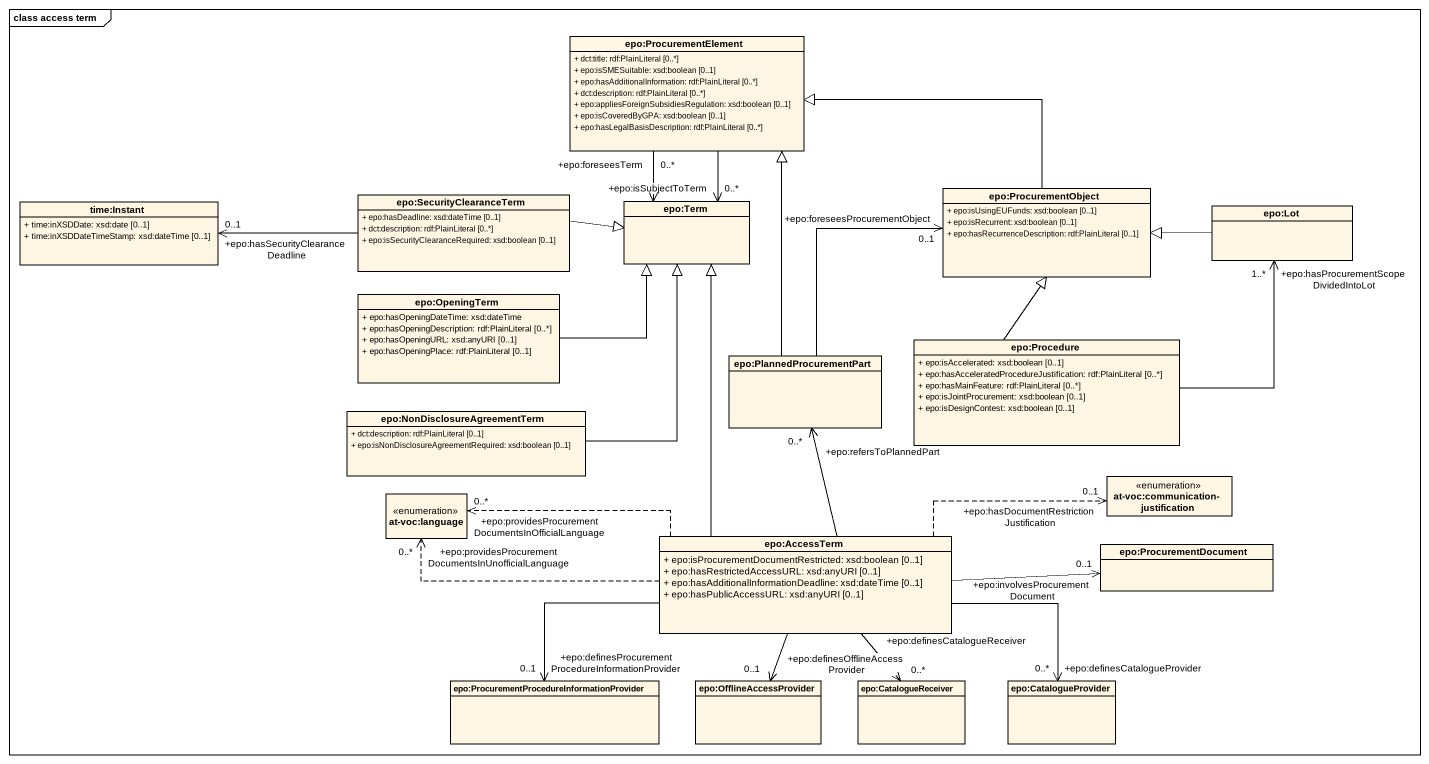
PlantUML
@startuml
mainframe class access term
hide circle
hide empty members
skinparam classAttributeIconSize 0
class "epo:ProcurementElement" as epo_ProcurementElement {
  + dct:title: rdf:PlainLiteral [0..*]
  + epo:isSMESuitable: xsd:boolean [0..1]
  + epo:hasAdditionalInformation: rdf:PlainLiteral [0..*]
  + dct:description: rdf:PlainLiteral [0..*]
  + epo:appliesForeignSubsidiesRegulation: xsd:boolean [0..1]
  + epo:isCoveredByGPA: xsd:boolean [0..1]
  + epo:hasLegalBasisDescription: rdf:PlainLiteral [0..*]
}
class "epo:SecurityClearanceTerm" as epo_SecurityClearanceTerm {
  + epo:hasDeadline: xsd:dateTime [0..1]
  + dct:description: rdf:PlainLiteral [0..*]
  + epo:isSecurityClearanceRequired: xsd:boolean [0..1]
}
class "epo:ProcurementObject" as epo_ProcurementObject {
  + epo:isUsingEUFunds: xsd:boolean [0..1]
  + epo:isRecurrent: xsd:boolean [0..1]
  + epo:hasRecurrenceDescription: rdf:PlainLiteral [0..1]
}
class "time:Instant" as time_Instant {
  + time:inXSDDate: xsd:date [0..1]
  + time:inXSDDateTimeStamp: xsd:dateTime [0..1]
}
class "epo:Term" as epo_Term
class "epo:Lot" as epo_Lot
class "epo:OpeningTerm" as epo_OpeningTerm {
  + epo:hasOpeningDateTime: xsd:dateTime
  + epo:hasOpeningDescription: rdf:PlainLiteral [0..*]
  + epo:hasOpeningURL: xsd:anyURI [0..1]
  + epo:hasOpeningPlace: rdf:PlainLiteral [0..1]
}
class "epo:PlannedProcurementPart" as epo_PlannedProcurementPart
class "epo:Procedure" as epo_Procedure {
  + epo:isAccelerated: xsd:boolean [0..1]
  + epo:hasAcceleratedProcedureJustification: rdf:PlainLiteral [0..*]
  + epo:hasMainFeature: rdf:PlainLiteral [0..*]
  + epo:isJointProcurement: xsd:boolean [0..1]
  + epo:isDesignContest: xsd:boolean [0..1]
}
class "epo:NonDisclosureAgreementTerm" as epo_NonDisclosureAgreementTe {
  + dct:description: rdf:PlainLiteral [0..1]
  + epo:isNonDisclosureAgreementRequired: xsd:boolean [0..1]
}
enum "at-voc:communication-justification" as at_voc_communication
enum "at-voc:language" as at_voc_language
class "epo:AccessTerm" as epo_AccessTerm {
  + epo:isProcurementDocumentRestricted: xsd:boolean [0..1]
  + epo:hasRestrictedAccessURL: xsd:anyURI [0..1]
  + epo:hasAdditionalInformationDeadline: xsd:dateTime [0..1]
  + epo:hasPublicAccessURL: xsd:anyURI [0..1]
}
class "epo:ProcurementDocument" as epo_ProcurementDocument
class "epo:ProcurementProcedureInformationProvider" as epo_ProcurementProcedureInfo
class "epo:OfflineAccessProvider" as epo_OfflineAccessProvider
class "epo:CatalogueReceiver" as epo_CatalogueReceiver
class "epo:CatalogueProvider" as epo_CatalogueProvider
epo_ProcurementElement --> "+epo:isSubjectToTerm\n0..*" epo_Term
epo_ProcurementElement --> "+epo:foreseesTerm\n0..*" epo_Term
epo_SecurityClearanceTerm -left-> "+epo:hasSecurityClearanceDeadline\n0..1" time_Instant
epo_SecurityClearanceTerm -right-|> epo_Term
epo_ProcurementObject -left-|> epo_ProcurementElement
epo_Lot -left-|> epo_ProcurementObject
epo_OpeningTerm -right-|> epo_Term
epo_PlannedProcurementPart -up-|> epo_ProcurementElement
epo_PlannedProcurementPart -up-> "+epo:foreseesProcurementObject\n0..1" epo_ProcurementObject
epo_Procedure -up-|> epo_ProcurementObject
epo_Procedure -up-> "+epo:hasProcurementScopeDividedIntoLot\n1..*" epo_Lot
epo_NonDisclosureAgreementTe -up-|> epo_Term
epo_AccessTerm -up-|> epo_Term
epo_AccessTerm -up-> "+epo:refersToPlannedPart\n0..*" epo_PlannedProcurementPart
epo_AccessTerm .right.> "+epo:hasDocumentRestrictionJustification\n0..1" at_voc_communication
epo_AccessTerm .left.> "+epo:providesProcurementDocumentsInUnofficialLanguage\n0..*" at_voc_language
epo_AccessTerm .left.> "+epo:providesProcurementDocumentsInOfficialLanguage\n0..*" at_voc_language
epo_AccessTerm -right-> "+epo:involvesProcurementDocument\n0..1" epo_ProcurementDocument
epo_AccessTerm -left-> "+epo:definesProcurementProcedureInformationProvider\n0..1" epo_ProcurementProcedureInfo
epo_AccessTerm --> "+epo:definesOfflineAccessProvider\n0..1" epo_OfflineAccessProvider
epo_AccessTerm --> "+epo:definesCatalogueReceiver\n0..*" epo_CatalogueReceiver
epo_AccessTerm -right-> "+epo:definesCatalogueProvider\n0..*" epo_CatalogueProvider
@enduml
